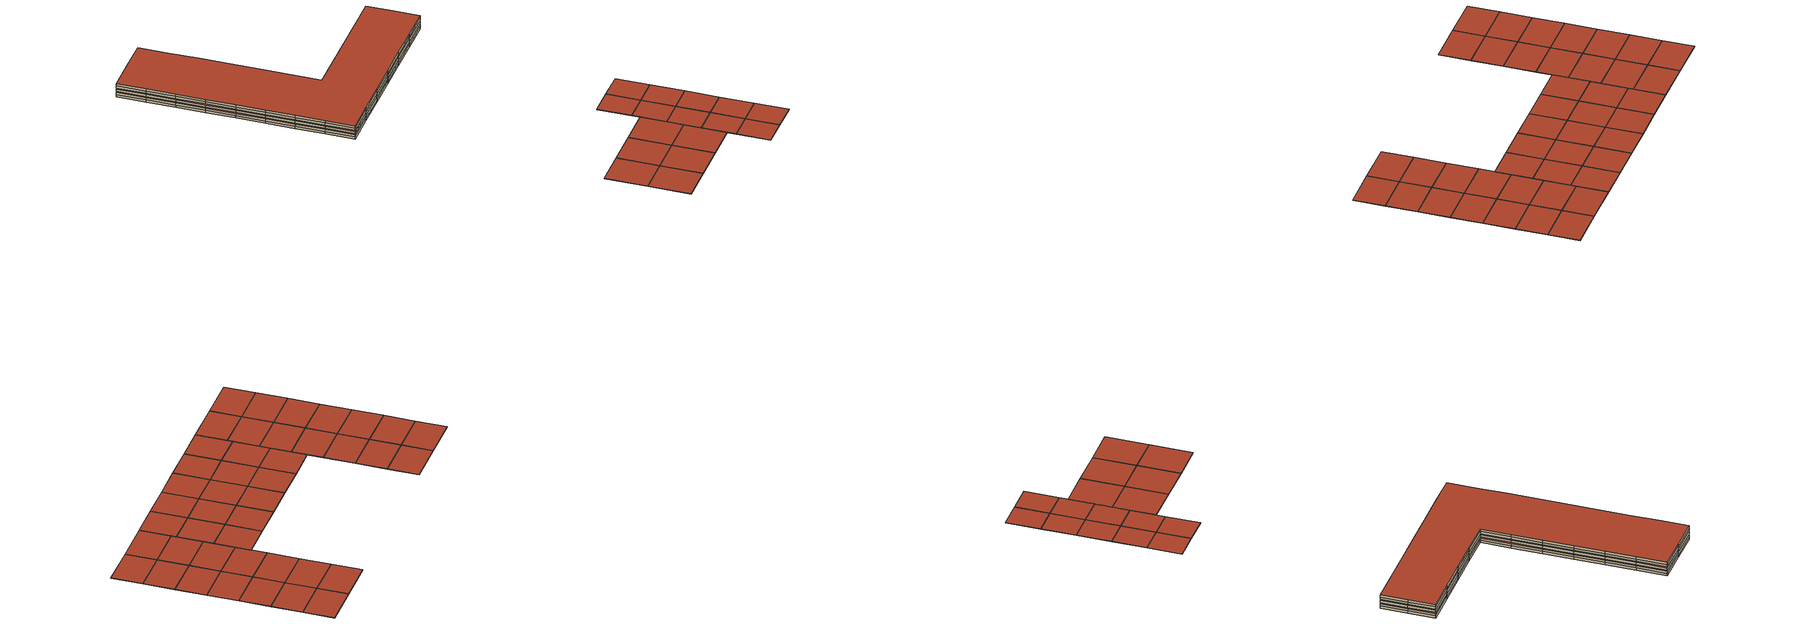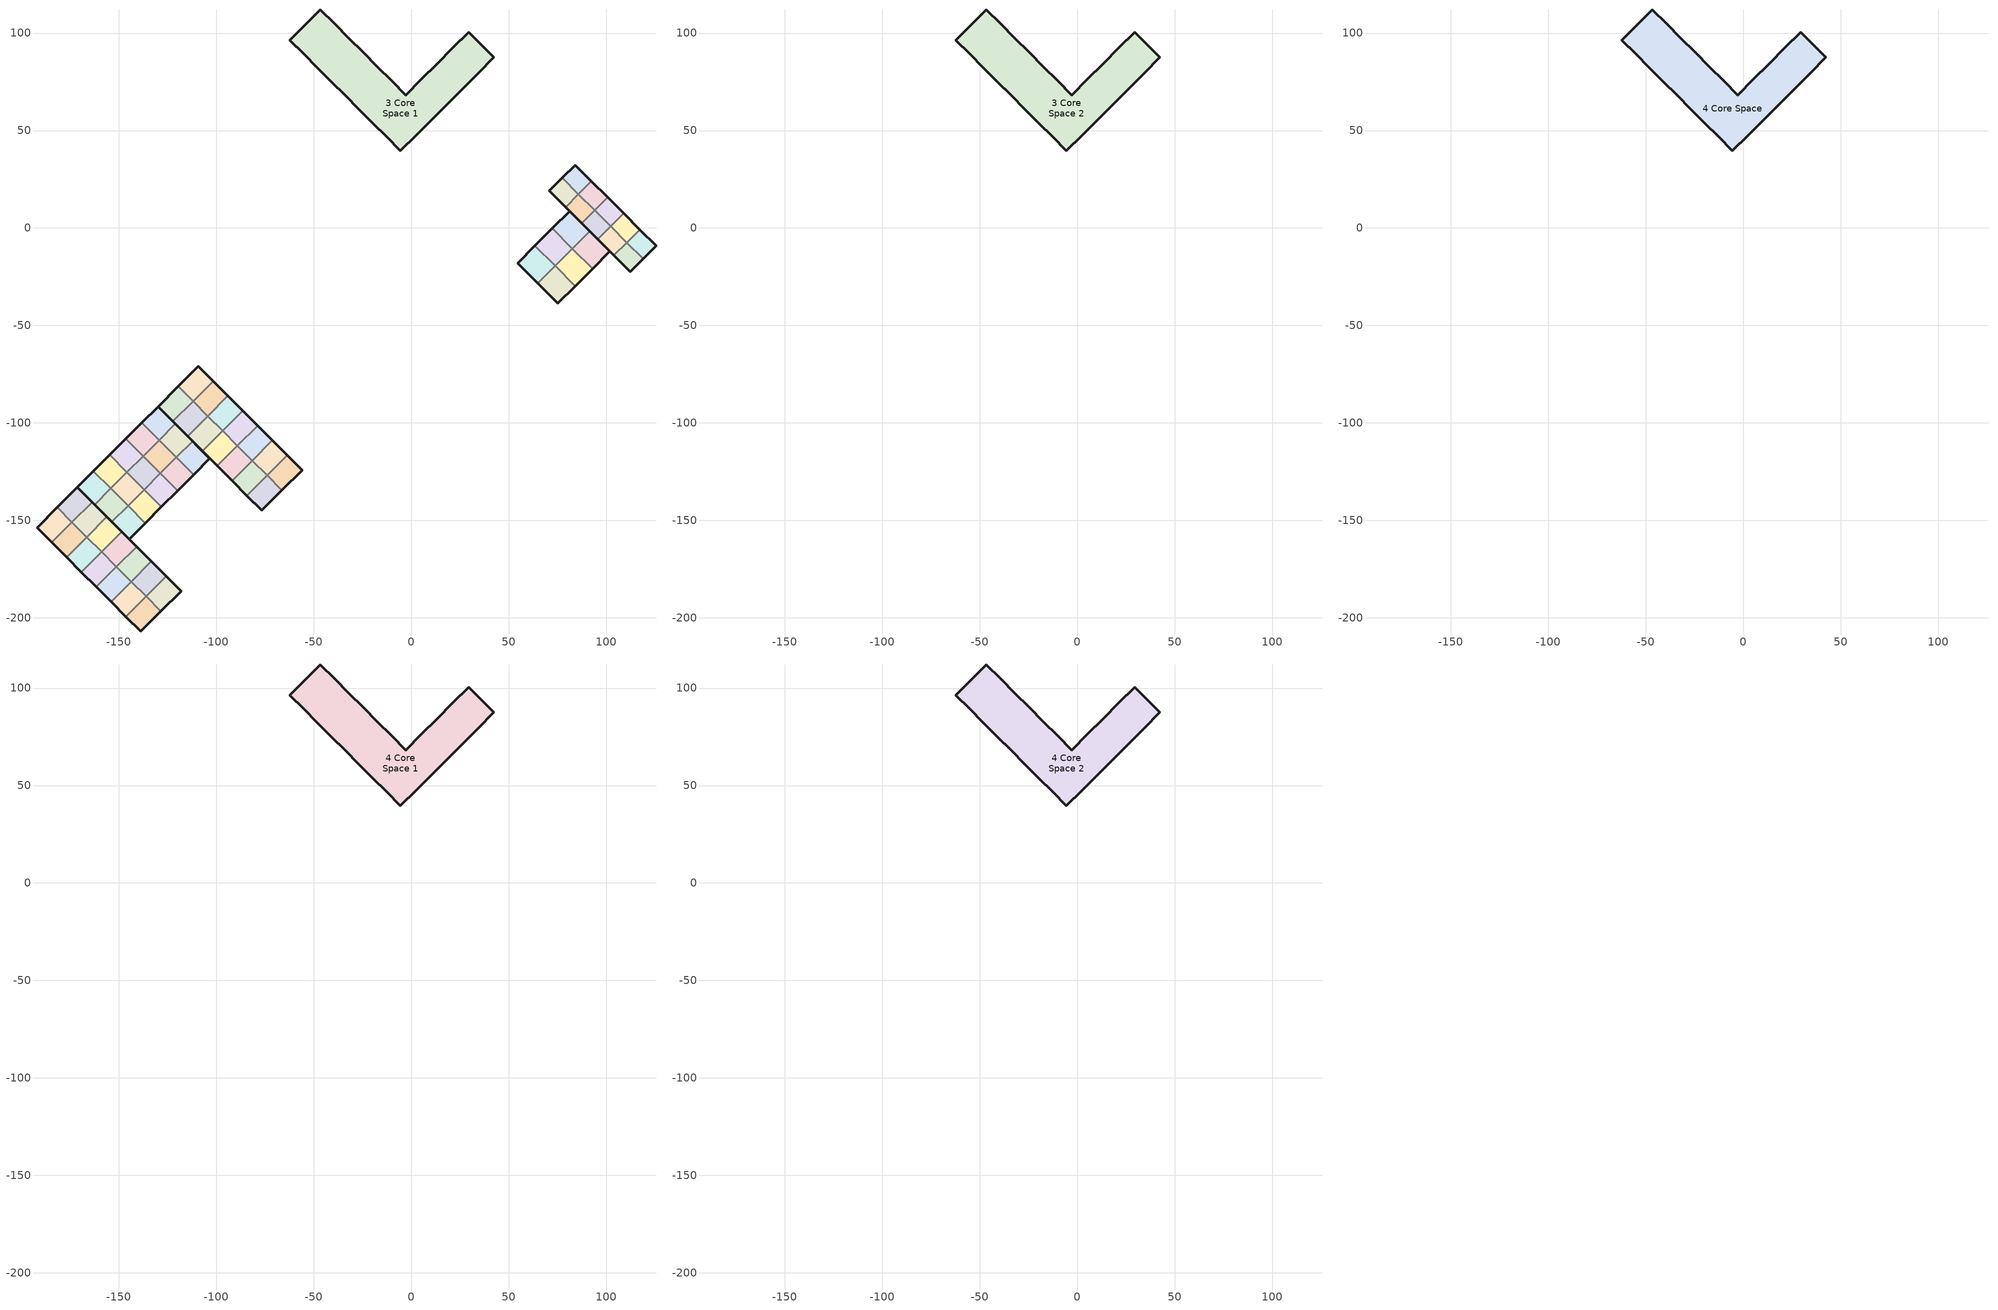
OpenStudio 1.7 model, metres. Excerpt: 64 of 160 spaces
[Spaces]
3 Core Space 1
 floor ground: -62.3,96.36 -54.47,104.19 -46.65,112.01 -39.34,104.71 -32.04,97.4 -24.73,90.09 -17.42,82.79 -10.12,75.48 -2.81,68.17 5.24,76.23 13.3,84.28 21.35,92.33 29.4,100.39 35.87,93.92 42.33,87.46 34.36,79.48 26.38,71.5 18.4,63.53 10.43,55.55 2.45,47.57 -5.53,39.6 -12.62,46.69 -19.72,53.79 -26.82,60.88 -33.91,67.98 -41.01,75.08 -48.1,82.17 -55.2,89.27 z11.34
 wall outside: -54.47,104.19 -62.3,96.36 -55.2,89.27 -48.1,82.17 -41.01,75.08 -33.91,67.98 -26.82,60.88 -19.72,53.79 -12.62,46.69 -5.53,39.6 2.45,47.57 10.43,55.55 18.4,63.53 26.38,71.5 34.36,79.48 42.33,87.46 35.87,93.92 29.4,100.39 21.35,92.33 13.3,84.28 5.24,76.23 -2.81,68.17 -10.12,75.48 -17.42,82.79 -24.73,90.09 -32.04,97.4 -39.34,104.71 -46.65,112.01 -54.47,104.19 z11.34:12.17
Roof 59
 floor ground: 84.16,32.3 92.44,24.02 85.78,17.37 77.51,25.65 z11.9
 wall outside: 92.44,24.02 84.16,32.3 77.51,25.65 z11.9:12
 wall to Roof 60: 85.78,17.37 92.44,24.02 z11.9:12
 wall to Roof 64: 77.51,25.65 85.78,17.37 z11.9:12
 roof outside: 77.51,25.65 85.78,17.37 92.44,24.02 84.16,32.3 z12
Roof 60
 floor ground: 92.44,24.02 100.71,15.75 94.06,9.09 85.78,17.37 z11.9
 wall outside: 100.71,15.75 92.44,24.02 z11.9:12
 wall to Roof 61: 94.06,9.09 100.71,15.75 z11.9:12
 wall to Roof 65: 85.78,17.37 94.06,9.09 z11.9:12
 roof outside: 85.78,17.37 94.06,9.09 100.71,15.75 92.44,24.02 z12
Roof 61
 floor ground: 100.71,15.75 108.99,7.47 102.33,0.82 94.06,9.09 z11.9
 wall outside: 108.99,7.47 100.71,15.75 z11.9:12
 wall to Roof 62: 102.33,0.82 108.99,7.47 z11.9:12
 wall to Roof 66: 94.06,9.09 102.33,0.82 z11.9:12
 roof outside: 94.06,9.09 102.33,0.82 108.99,7.47 100.71,15.75 z12
Roof 62
 floor ground: 108.99,7.47 117.26,-0.8 110.61,-7.46 102.33,0.82 z11.9
 wall outside: 117.26,-0.8 108.99,7.47 z11.9:12
 wall to Roof 63: 110.61,-7.46 117.26,-0.8 z11.9:12
 wall to Roof 67: 102.33,0.82 110.61,-7.46 z11.9:12
 roof outside: 102.33,0.82 110.61,-7.46 117.26,-0.8 108.99,7.47 z12
Roof 63
 floor ground: 117.26,-0.8 125.54,-9.08 118.89,-15.73 110.61,-7.46 z11.9
 wall outside: 118.89,-15.73 125.54,-9.08 117.26,-0.8 z11.9:12
 wall to Roof 68: 110.61,-7.46 118.89,-15.73 z11.9:12
 roof outside: 110.61,-7.46 118.89,-15.73 125.54,-9.08 117.26,-0.8 z12
Roof 64
 floor ground: 77.51,25.65 85.78,17.37 79.13,10.72 70.85,18.99 z11.9
 wall outside: 77.51,25.65 70.85,18.99 79.13,10.72 z11.9:12
 wall to Roof 65: 79.13,10.72 85.78,17.37 z11.9:12
 roof outside: 70.85,18.99 79.13,10.72 85.78,17.37 77.51,25.65 z12
Roof 65
 floor ground: 85.78,17.37 94.06,9.09 87.4,2.44 79.13,10.72 z11.9
 wall outside: 79.13,10.72 87.4,2.44 z11.9:12
 wall to Roof 66: 87.4,2.44 94.06,9.09 z11.9:12
 roof outside: 79.13,10.72 87.4,2.44 94.06,9.09 85.78,17.37 z12
Roof 66
 floor ground: 94.06,9.09 102.33,0.82 95.68,-5.84 87.4,2.44 z11.9
 wall outside: 87.4,2.44 95.68,-5.84 z11.9:12
 wall to Roof 67: 95.68,-5.84 102.33,0.82 z11.9:12
 roof outside: 87.4,2.44 95.68,-5.84 102.33,0.82 94.06,9.09 z12
Roof 67
 floor ground: 102.33,0.82 110.61,-7.46 103.96,-14.11 95.68,-5.84 z11.9
 wall outside: 95.68,-5.84 103.96,-14.11 z11.9:12
 wall to Roof 68: 103.96,-14.11 110.61,-7.46 z11.9:12
 roof outside: 95.68,-5.84 103.96,-14.11 110.61,-7.46 102.33,0.82 z12
Roof 68
 floor ground: 110.61,-7.46 118.89,-15.73 112.23,-22.39 103.96,-14.11 z11.9
 wall outside: 103.96,-14.11 112.23,-22.39 118.89,-15.73 z11.9:12
 roof outside: 103.96,-14.11 112.23,-22.39 118.89,-15.73 110.61,-7.46 z12
Roof 69
 floor ground: 81.2,8.65 91.54,-1.7 82.67,-10.57 72.32,-0.23 z11.9
 wall outside: 91.54,-1.7 81.2,8.65 72.32,-0.23 z11.9:12
 wall to Roof 70: 82.67,-10.57 91.54,-1.7 z11.9:12
 wall to Roof 71: 72.32,-0.23 82.67,-10.57 z11.9:12
 roof outside: 72.32,-0.23 82.67,-10.57 91.54,-1.7 81.2,8.65 z12
Roof 70
 floor ground: 91.54,-1.7 101.89,-12.04 93.01,-20.92 82.67,-10.57 z11.9
 wall outside: 93.01,-20.92 101.89,-12.04 91.54,-1.7 z11.9:12
 wall to Roof 72: 82.67,-10.57 93.01,-20.92 z11.9:12
 roof outside: 82.67,-10.57 93.01,-20.92 101.89,-12.04 91.54,-1.7 z12
Roof 71
 floor ground: 72.32,-0.23 82.67,-10.57 73.8,-19.44 63.45,-9.1 z11.9
 wall outside: 72.32,-0.23 63.45,-9.1 z11.9:12
 wall to Roof 72: 73.8,-19.44 82.67,-10.57 z11.9:12
 wall to Roof 73: 63.45,-9.1 73.8,-19.44 z11.9:12
 roof outside: 63.45,-9.1 73.8,-19.44 82.67,-10.57 72.32,-0.23 z12
Roof 72
 floor ground: 82.67,-10.57 93.01,-20.92 84.14,-29.79 73.8,-19.44 z11.9
 wall outside: 84.14,-29.79 93.01,-20.92 z11.9:12
 wall to Roof 74: 73.8,-19.44 84.14,-29.79 z11.9:12
 roof outside: 73.8,-19.44 84.14,-29.79 93.01,-20.92 82.67,-10.57 z12
Roof 73
 floor ground: 63.45,-9.1 73.8,-19.44 64.92,-28.32 54.58,-17.97 z11.9
 wall outside: 63.45,-9.1 54.58,-17.97 64.92,-28.32 z11.9:12
 wall to Roof 74: 64.92,-28.32 73.8,-19.44 z11.9:12
 roof outside: 54.58,-17.97 64.92,-28.32 73.8,-19.44 63.45,-9.1 z12
Roof 74
 floor ground: 73.8,-19.44 84.14,-29.79 75.27,-38.66 64.92,-28.32 z11.9
 wall outside: 64.92,-28.32 75.27,-38.66 84.14,-29.79 z11.9:12
 roof outside: 64.92,-28.32 75.27,-38.66 84.14,-29.79 73.8,-19.44 z12
Roof 75
 floor ground: -55.99,-124.17 -66.33,-134.51 -73.94,-126.91 -63.59,-116.56 z11.9
 wall outside: -66.33,-134.51 -55.99,-124.17 -63.59,-116.56 z11.9:12
 wall to Roof 76: -73.94,-126.91 -66.33,-134.51 z11.9:12
 wall to Roof 77: -63.59,-116.56 -73.94,-126.91 z11.9:12
 roof outside: -63.59,-116.56 -73.94,-126.91 -66.33,-134.51 -55.99,-124.17 z12
Roof 76
 floor ground: -66.33,-134.51 -76.68,-144.86 -84.28,-137.25 -73.94,-126.91 z11.9
 wall outside: -84.28,-137.25 -76.68,-144.86 -66.33,-134.51 z11.9:12
 wall to Roof 78: -73.94,-126.91 -84.28,-137.25 z11.9:12
 roof outside: -73.94,-126.91 -84.28,-137.25 -76.68,-144.86 -66.33,-134.51 z12
Roof 77
 floor ground: -63.59,-116.56 -73.94,-126.91 -81.54,-119.3 -71.2,-108.96 z11.9
 wall outside: -63.59,-116.56 -71.2,-108.96 z11.9:12
 wall to Roof 78: -81.54,-119.3 -73.94,-126.91 z11.9:12
 wall to Roof 79: -71.2,-108.96 -81.54,-119.3 z11.9:12
 roof outside: -71.2,-108.96 -81.54,-119.3 -73.94,-126.91 -63.59,-116.56 z12
Roof 78
 floor ground: -73.94,-126.91 -84.28,-137.25 -91.89,-129.65 -81.54,-119.3 z11.9
 wall outside: -91.89,-129.65 -84.28,-137.25 z11.9:12
 wall to Roof 80: -81.54,-119.3 -91.89,-129.65 z11.9:12
 roof outside: -81.54,-119.3 -91.89,-129.65 -84.28,-137.25 -73.94,-126.91 z12
Roof 79
 floor ground: -71.2,-108.96 -81.54,-119.3 -89.15,-111.7 -78.8,-101.35 z11.9
 wall outside: -71.2,-108.96 -78.8,-101.35 z11.9:12
 wall to Roof 80: -89.15,-111.7 -81.54,-119.3 z11.9:12
 wall to Roof 81: -78.8,-101.35 -89.15,-111.7 z11.9:12
 roof outside: -78.8,-101.35 -89.15,-111.7 -81.54,-119.3 -71.2,-108.96 z12
Roof 80
 floor ground: -81.54,-119.3 -91.89,-129.65 -99.49,-122.04 -89.15,-111.7 z11.9
 wall outside: -99.49,-122.04 -91.89,-129.65 z11.9:12
 wall to Roof 82: -89.15,-111.7 -99.49,-122.04 z11.9:12
 roof outside: -89.15,-111.7 -99.49,-122.04 -91.89,-129.65 -81.54,-119.3 z12
Roof 81
 floor ground: -78.8,-101.35 -89.15,-111.7 -96.75,-104.1 -86.41,-93.75 z11.9
 wall outside: -78.8,-101.35 -86.41,-93.75 z11.9:12
 wall to Roof 82: -96.75,-104.1 -89.15,-111.7 z11.9:12
 wall to Roof 83: -86.41,-93.75 -96.75,-104.1 z11.9:12
 roof outside: -86.41,-93.75 -96.75,-104.1 -89.15,-111.7 -78.8,-101.35 z12
Roof 82
 floor ground: -89.15,-111.7 -99.49,-122.04 -107.1,-114.44 -96.75,-104.1 z11.9
 wall outside: -107.1,-114.44 -99.49,-122.04 z11.9:12
 wall to Roof 84: -96.75,-104.1 -107.1,-114.44 z11.9:12
 roof outside: -96.75,-104.1 -107.1,-114.44 -99.49,-122.04 -89.15,-111.7 z12
Roof 83
 floor ground: -86.41,-93.75 -96.75,-104.1 -104.36,-96.49 -94.01,-86.15 z11.9
 wall outside: -86.41,-93.75 -94.01,-86.15 z11.9:12
 wall to Roof 84: -104.36,-96.49 -96.75,-104.1 z11.9:12
 wall to Roof 85: -94.01,-86.15 -104.36,-96.49 z11.9:12
 roof outside: -94.01,-86.15 -104.36,-96.49 -96.75,-104.1 -86.41,-93.75 z12
Roof 84
 floor ground: -96.75,-104.1 -107.1,-114.44 -114.7,-106.84 -104.36,-96.49 z11.9
 wall outside: -114.7,-106.84 -107.1,-114.44 z11.9:12
 wall to Roof 86: -104.36,-96.49 -114.7,-106.84 z11.9:12
 roof outside: -104.36,-96.49 -114.7,-106.84 -107.1,-114.44 -96.75,-104.1 z12
Roof 85
 floor ground: -94.01,-86.15 -104.36,-96.49 -111.96,-88.89 -101.62,-78.54 z11.9
 wall outside: -94.01,-86.15 -101.62,-78.54 z11.9:12
 wall to Roof 86: -111.96,-88.89 -104.36,-96.49 z11.9:12
 wall to Roof 87: -101.62,-78.54 -111.96,-88.89 z11.9:12
 roof outside: -101.62,-78.54 -111.96,-88.89 -104.36,-96.49 -94.01,-86.15 z12
Roof 86
 floor ground: -104.36,-96.49 -114.7,-106.84 -122.31,-99.23 -111.96,-88.89 z11.9
 wall outside: -122.31,-99.23 -114.7,-106.84 z11.9:12
 wall to Roof 88: -111.96,-88.89 -122.31,-99.23 z11.9:12
 roof outside: -111.96,-88.89 -122.31,-99.23 -114.7,-106.84 -104.36,-96.49 z12
Roof 87
 floor ground: -101.62,-78.54 -111.96,-88.89 -119.56,-81.28 -109.22,-70.94 z11.9
 wall outside: -101.62,-78.54 -109.22,-70.94 -119.56,-81.28 z11.9:12
 wall to Roof 88: -119.56,-81.28 -111.96,-88.89 z11.9:12
 roof outside: -109.22,-70.94 -119.56,-81.28 -111.96,-88.89 -101.62,-78.54 z12
Roof 88
 floor ground: -111.96,-88.89 -122.31,-99.23 -129.91,-91.63 -119.56,-81.28 z11.9
 wall outside: -119.56,-81.28 -129.91,-91.63 -122.31,-99.23 z11.9:12
 roof outside: -119.56,-81.28 -129.91,-91.63 -122.31,-99.23 -111.96,-88.89 z12
Roof 89
 floor ground: -103.3,-118.24 -111.58,-126.51 -120.45,-117.64 -112.17,-109.37 z11.9
 wall outside: -111.58,-126.51 -103.3,-118.24 -112.17,-109.37 z11.9:12
 wall to Roof 90: -120.45,-117.64 -111.58,-126.51 z11.9:12
 wall to Roof 94: -112.17,-109.37 -120.45,-117.64 z11.9:12
 roof outside: -112.17,-109.37 -120.45,-117.64 -111.58,-126.51 -103.3,-118.24 z12
Roof 90
 floor ground: -111.58,-126.51 -119.85,-134.79 -128.72,-125.92 -120.45,-117.64 z11.9
 wall outside: -119.85,-134.79 -111.58,-126.51 z11.9:12
 wall to Roof 91: -128.72,-125.92 -119.85,-134.79 z11.9:12
 wall to Roof 95: -120.45,-117.64 -128.72,-125.92 z11.9:12
 roof outside: -120.45,-117.64 -128.72,-125.92 -119.85,-134.79 -111.58,-126.51 z12
Roof 91
 floor ground: -119.85,-134.79 -128.13,-143.06 -137,-134.19 -128.72,-125.92 z11.9
 wall outside: -128.13,-143.06 -119.85,-134.79 z11.9:12
 wall to Roof 92: -137,-134.19 -128.13,-143.06 z11.9:12
 wall to Roof 96: -128.72,-125.92 -137,-134.19 z11.9:12
 roof outside: -128.72,-125.92 -137,-134.19 -128.13,-143.06 -119.85,-134.79 z12
Roof 92
 floor ground: -128.13,-143.06 -136.41,-151.34 -145.27,-142.47 -137,-134.19 z11.9
 wall outside: -136.41,-151.34 -128.13,-143.06 z11.9:12
 wall to Roof 93: -145.27,-142.47 -136.41,-151.34 z11.9:12
 wall to Roof 97: -137,-134.19 -145.27,-142.47 z11.9:12
 roof outside: -137,-134.19 -145.27,-142.47 -136.41,-151.34 -128.13,-143.06 z12
Roof 93
 floor ground: -136.41,-151.34 -144.68,-159.62 -153.55,-150.75 -145.27,-142.47 z11.9
 wall outside: -153.55,-150.75 -144.68,-159.62 -136.41,-151.34 z11.9:12
 wall to Roof 98: -145.27,-142.47 -153.55,-150.75 z11.9:12
 roof outside: -145.27,-142.47 -153.55,-150.75 -144.68,-159.62 -136.41,-151.34 z12
Roof 94
 floor ground: -112.17,-109.37 -120.45,-117.64 -129.32,-108.77 -121.04,-100.5 z11.9
 wall outside: -112.17,-109.37 -121.04,-100.5 z11.9:12
 wall to Roof 95: -129.32,-108.77 -120.45,-117.64 z11.9:12
 wall to Roof 99: -121.04,-100.5 -129.32,-108.77 z11.9:12
 roof outside: -121.04,-100.5 -129.32,-108.77 -120.45,-117.64 -112.17,-109.37 z12
Roof 95
 floor ground: -120.45,-117.64 -128.72,-125.92 -137.59,-117.05 -129.32,-108.77 z11.9
 wall to Roof 96: -137.59,-117.05 -128.72,-125.92 z11.9:12
 wall to Roof 100: -129.32,-108.77 -137.59,-117.05 z11.9:12
 roof outside: -129.32,-108.77 -137.59,-117.05 -128.72,-125.92 -120.45,-117.64 z12
Roof 96
 floor ground: -128.72,-125.92 -137,-134.19 -145.87,-125.32 -137.59,-117.05 z11.9
 wall to Roof 97: -145.87,-125.32 -137,-134.19 z11.9:12
 wall to Roof 101: -137.59,-117.05 -145.87,-125.32 z11.9:12
 roof outside: -137.59,-117.05 -145.87,-125.32 -137,-134.19 -128.72,-125.92 z12
Roof 97
 floor ground: -137,-134.19 -145.27,-142.47 -154.14,-133.6 -145.87,-125.32 z11.9
 wall to Roof 98: -154.14,-133.6 -145.27,-142.47 z11.9:12
 wall to Roof 102: -145.87,-125.32 -154.14,-133.6 z11.9:12
 roof outside: -145.87,-125.32 -154.14,-133.6 -145.27,-142.47 -137,-134.19 z12
Roof 98
 floor ground: -145.27,-142.47 -153.55,-150.75 -162.42,-141.88 -154.14,-133.6 z11.9
 wall outside: -162.42,-141.88 -153.55,-150.75 z11.9:12
 wall to Roof 103: -154.14,-133.6 -162.42,-141.88 z11.9:12
 roof outside: -154.14,-133.6 -162.42,-141.88 -153.55,-150.75 -145.27,-142.47 z12
Roof 99
 floor ground: -121.04,-100.5 -129.32,-108.77 -138.19,-99.9 -129.91,-91.63 z11.9
 wall outside: -121.04,-100.5 -129.91,-91.63 -138.19,-99.9 z11.9:12
 wall to Roof 100: -138.19,-99.9 -129.32,-108.77 z11.9:12
 roof outside: -129.91,-91.63 -138.19,-99.9 -129.32,-108.77 -121.04,-100.5 z12
Roof 100
 floor ground: -129.32,-108.77 -137.59,-117.05 -146.46,-108.18 -138.19,-99.9 z11.9
 wall outside: -138.19,-99.9 -146.46,-108.18 z11.9:12
 wall to Roof 101: -146.46,-108.18 -137.59,-117.05 z11.9:12
 roof outside: -138.19,-99.9 -146.46,-108.18 -137.59,-117.05 -129.32,-108.77 z12
Roof 101
 floor ground: -137.59,-117.05 -145.87,-125.32 -154.74,-116.45 -146.46,-108.18 z11.9
 wall outside: -146.46,-108.18 -154.74,-116.45 z11.9:12
 wall to Roof 102: -154.74,-116.45 -145.87,-125.32 z11.9:12
 roof outside: -146.46,-108.18 -154.74,-116.45 -145.87,-125.32 -137.59,-117.05 z12
Roof 102
 floor ground: -145.87,-125.32 -154.14,-133.6 -163.01,-124.73 -154.74,-116.45 z11.9
 wall outside: -154.74,-116.45 -163.01,-124.73 z11.9:12
 wall to Roof 103: -163.01,-124.73 -154.14,-133.6 z11.9:12
 roof outside: -154.74,-116.45 -163.01,-124.73 -154.14,-133.6 -145.87,-125.32 z12
Roof 103
 floor ground: -154.14,-133.6 -162.42,-141.88 -171.29,-133.01 -163.01,-124.73 z11.9
 wall outside: -163.01,-124.73 -171.29,-133.01 -162.42,-141.88 z11.9:12
 roof outside: -163.01,-124.73 -171.29,-133.01 -162.42,-141.88 -154.14,-133.6 z12
Roof 104
 floor ground: -118.06,-186.24 -128.41,-196.59 -136.01,-188.98 -125.66,-178.63 z11.9
 wall outside: -128.41,-196.59 -118.06,-186.24 -125.66,-178.63 z11.9:12
 wall to Roof 105: -136.01,-188.98 -128.41,-196.59 z11.9:12
 wall to Roof 106: -125.66,-178.63 -136.01,-188.98 z11.9:12
 roof outside: -125.66,-178.63 -136.01,-188.98 -128.41,-196.59 -118.06,-186.24 z12
Roof 105
 floor ground: -128.41,-196.59 -138.76,-206.93 -146.36,-199.33 -136.01,-188.98 z11.9
 wall outside: -146.36,-199.33 -138.76,-206.93 -128.41,-196.59 z11.9:12
 wall to Roof 107: -136.01,-188.98 -146.36,-199.33 z11.9:12
 roof outside: -136.01,-188.98 -146.36,-199.33 -138.76,-206.93 -128.41,-196.59 z12
Roof 106
 floor ground: -125.66,-178.63 -136.01,-188.98 -143.62,-181.38 -133.27,-171.03 z11.9
 wall outside: -125.66,-178.63 -133.27,-171.03 z11.9:12
 wall to Roof 107: -143.62,-181.38 -136.01,-188.98 z11.9:12
 wall to Roof 108: -133.27,-171.03 -143.62,-181.38 z11.9:12
 roof outside: -133.27,-171.03 -143.62,-181.38 -136.01,-188.98 -125.66,-178.63 z12
Roof 107
 floor ground: -136.01,-188.98 -146.36,-199.33 -153.96,-191.73 -143.62,-181.38 z11.9
 wall outside: -153.96,-191.73 -146.36,-199.33 z11.9:12
 wall to Roof 109: -143.62,-181.38 -153.96,-191.73 z11.9:12
 roof outside: -143.62,-181.38 -153.96,-191.73 -146.36,-199.33 -136.01,-188.98 z12
Roof 108
 floor ground: -133.27,-171.03 -143.62,-181.38 -151.22,-173.77 -140.87,-163.42 z11.9
 wall outside: -133.27,-171.03 -140.87,-163.42 z11.9:12
 wall to Roof 109: -151.22,-173.77 -143.62,-181.38 z11.9:12
 wall to Roof 110: -140.87,-163.42 -151.22,-173.77 z11.9:12
 roof outside: -140.87,-163.42 -151.22,-173.77 -143.62,-181.38 -133.27,-171.03 z12
Roof 109
 floor ground: -143.62,-181.38 -153.96,-191.73 -161.57,-184.12 -151.22,-173.77 z11.9
 wall outside: -161.57,-184.12 -153.96,-191.73 z11.9:12
 wall to Roof 111: -151.22,-173.77 -161.57,-184.12 z11.9:12
 roof outside: -151.22,-173.77 -161.57,-184.12 -153.96,-191.73 -143.62,-181.38 z12
Roof 110
 floor ground: -140.87,-163.42 -151.22,-173.77 -158.82,-166.17 -148.48,-155.82 z11.9
 wall outside: -140.87,-163.42 -148.48,-155.82 z11.9:12
 wall to Roof 111: -158.82,-166.17 -151.22,-173.77 z11.9:12
 wall to Roof 112: -148.48,-155.82 -158.82,-166.17 z11.9:12
 roof outside: -148.48,-155.82 -158.82,-166.17 -151.22,-173.77 -140.87,-163.42 z12
Roof 111
 floor ground: -151.22,-173.77 -161.57,-184.12 -169.17,-176.52 -158.82,-166.17 z11.9
 wall outside: -169.17,-176.52 -161.57,-184.12 z11.9:12
 wall to Roof 113: -158.82,-166.17 -169.17,-176.52 z11.9:12
 roof outside: -158.82,-166.17 -169.17,-176.52 -161.57,-184.12 -151.22,-173.77 z12
Roof 112
 floor ground: -148.48,-155.82 -158.82,-166.17 -166.43,-158.56 -156.08,-148.22 z11.9
 wall outside: -148.48,-155.82 -156.08,-148.22 z11.9:12
 wall to Roof 113: -166.43,-158.56 -158.82,-166.17 z11.9:12
 wall to Roof 114: -156.08,-148.22 -166.43,-158.56 z11.9:12
 roof outside: -156.08,-148.22 -166.43,-158.56 -158.82,-166.17 -148.48,-155.82 z12
Roof 113
 floor ground: -158.82,-166.17 -169.17,-176.52 -176.78,-168.91 -166.43,-158.56 z11.9
 wall outside: -176.78,-168.91 -169.17,-176.52 z11.9:12
 wall to Roof 115: -166.43,-158.56 -176.78,-168.91 z11.9:12
 roof outside: -166.43,-158.56 -176.78,-168.91 -169.17,-176.52 -158.82,-166.17 z12
Roof 114
 floor ground: -156.08,-148.22 -166.43,-158.56 -174.03,-150.96 -163.69,-140.61 z11.9
 wall outside: -156.08,-148.22 -163.69,-140.61 z11.9:12
 wall to Roof 115: -174.03,-150.96 -166.43,-158.56 z11.9:12
 wall to Roof 116: -163.69,-140.61 -174.03,-150.96 z11.9:12
 roof outside: -163.69,-140.61 -174.03,-150.96 -166.43,-158.56 -156.08,-148.22 z12
Roof 115
 floor ground: -166.43,-158.56 -176.78,-168.91 -184.38,-161.31 -174.03,-150.96 z11.9
 wall outside: -184.38,-161.31 -176.78,-168.91 z11.9:12
 wall to Roof 117: -174.03,-150.96 -184.38,-161.31 z11.9:12
 roof outside: -174.03,-150.96 -184.38,-161.31 -176.78,-168.91 -166.43,-158.56 z12
Roof 116
 floor ground: -163.69,-140.61 -174.03,-150.96 -181.64,-143.36 -171.29,-133.01 z11.9
 wall outside: -163.69,-140.61 -171.29,-133.01 -181.64,-143.36 z11.9:12
 wall to Roof 117: -181.64,-143.36 -174.03,-150.96 z11.9:12
 roof outside: -171.29,-133.01 -181.64,-143.36 -174.03,-150.96 -163.69,-140.61 z12
Roof 117
 floor ground: -174.03,-150.96 -184.38,-161.31 -191.99,-153.7 -181.64,-143.36 z11.9
 wall outside: -181.64,-143.36 -191.99,-153.7 -184.38,-161.31 z11.9:12
 roof outside: -181.64,-143.36 -191.99,-153.7 -184.38,-161.31 -174.03,-150.96 z12
3 Core Space 2
 floor to 3 Core Space 1: -62.3,96.36 -54.47,104.19 -46.65,112.01 -39.34,104.71 -32.04,97.4 -24.73,90.09 -17.42,82.79 -10.12,75.48 -2.81,68.17 5.24,76.23 13.3,84.28 21.35,92.33 29.4,100.39 35.87,93.92 42.33,87.46 34.36,79.48 26.38,71.5 18.4,63.53 10.43,55.55 2.45,47.57 -5.53,39.6 -12.62,46.69 -19.72,53.79 -26.82,60.88 -33.91,67.98 -41.01,75.08 -48.1,82.17 -55.2,89.27 z12.17
 wall outside: -54.47,104.19 -62.3,96.36 -55.2,89.27 -48.1,82.17 -41.01,75.08 -33.91,67.98 -26.82,60.88 -19.72,53.79 -12.62,46.69 -5.53,39.6 2.45,47.57 10.43,55.55 18.4,63.53 26.38,71.5 34.36,79.48 42.33,87.46 35.87,93.92 29.4,100.39 21.35,92.33 13.3,84.28 5.24,76.23 -2.81,68.17 -10.12,75.48 -17.42,82.79 -24.73,90.09 -32.04,97.4 -39.34,104.71 -46.65,112.01 -54.47,104.19 z12.17:13
 roof outside: -55.2,89.27 -48.1,82.17 -41.01,75.08 -33.91,67.98 -26.82,60.88 -19.72,53.79 -12.62,46.69 -5.53,39.6 2.45,47.57 10.43,55.55 18.4,63.53 26.38,71.5 34.36,79.48 42.33,87.46 35.87,93.92 29.4,100.39 21.35,92.33 13.3,84.28 5.24,76.23 -2.81,68.17 -10.12,75.48 -17.42,82.79 -24.73,90.09 -32.04,97.4 -39.34,104.71 -46.65,112.01 -54.47,104.19 -62.3,96.36 z13
4 Core Space
 floor ground: -62.3,96.36 -54.47,104.19 -46.65,112.01 -39.34,104.71 -32.04,97.4 -24.73,90.09 -17.42,82.79 -10.12,75.48 -2.81,68.17 5.24,76.23 13.3,84.28 21.35,92.33 29.4,100.39 35.87,93.92 42.33,87.46 34.36,79.48 26.38,71.5 18.4,63.53 10.43,55.55 2.45,47.57 -5.53,39.6 -12.62,46.69 -19.72,53.79 -26.82,60.88 -33.91,67.98 -41.01,75.08 -48.1,82.17 -55.2,89.27 z13.42
 wall outside: -54.47,104.19 -62.3,96.36 -55.2,89.27 -48.1,82.17 -41.01,75.08 -33.91,67.98 -26.82,60.88 -19.72,53.79 -12.62,46.69 -5.53,39.6 2.45,47.57 10.43,55.55 18.4,63.53 26.38,71.5 34.36,79.48 42.33,87.46 35.87,93.92 29.4,100.39 21.35,92.33 13.3,84.28 5.24,76.23 -2.81,68.17 -10.12,75.48 -17.42,82.79 -24.73,90.09 -32.04,97.4 -39.34,104.71 -46.65,112.01 -54.47,104.19 z13.42:14.25
 roof outside: -55.2,89.27 -48.1,82.17 -41.01,75.08 -33.91,67.98 -26.82,60.88 -19.72,53.79 -12.62,46.69 -5.53,39.6 2.45,47.57 10.43,55.55 18.4,63.53 26.38,71.5 34.36,79.48 42.33,87.46 35.87,93.92 29.4,100.39 21.35,92.33 13.3,84.28 5.24,76.23 -2.81,68.17 -10.12,75.48 -17.42,82.79 -24.73,90.09 -32.04,97.4 -39.34,104.71 -46.65,112.01 -54.47,104.19 -62.3,96.36 z14.25
4 Core Space 1
 floor ground: -62.3,96.36 -54.47,104.19 -46.65,112.01 -39.34,104.71 -32.04,97.4 -24.73,90.09 -17.42,82.79 -10.12,75.48 -2.81,68.17 5.24,76.23 13.3,84.28 21.35,92.33 29.4,100.39 35.87,93.92 42.33,87.46 34.36,79.48 26.38,71.5 18.4,63.53 10.43,55.55 2.45,47.57 -5.53,39.6 -12.62,46.69 -19.72,53.79 -26.82,60.88 -33.91,67.98 -41.01,75.08 -48.1,82.17 -55.2,89.27 z14.67
 wall outside: -54.47,104.19 -62.3,96.36 -55.2,89.27 -48.1,82.17 -41.01,75.08 -33.91,67.98 -26.82,60.88 -19.72,53.79 -12.62,46.69 -5.53,39.6 2.45,47.57 10.43,55.55 18.4,63.53 26.38,71.5 34.36,79.48 42.33,87.46 35.87,93.92 29.4,100.39 21.35,92.33 13.3,84.28 5.24,76.23 -2.81,68.17 -10.12,75.48 -17.42,82.79 -24.73,90.09 -32.04,97.4 -39.34,104.71 -46.65,112.01 -54.47,104.19 z14.67:15.5
4 Core Space 2
 floor to 4 Core Space 1: -62.3,96.36 -54.47,104.19 -46.65,112.01 -39.34,104.71 -32.04,97.4 -24.73,90.09 -17.42,82.79 -10.12,75.48 -2.81,68.17 5.24,76.23 13.3,84.28 21.35,92.33 29.4,100.39 35.87,93.92 42.33,87.46 34.36,79.48 26.38,71.5 18.4,63.53 10.43,55.55 2.45,47.57 -5.53,39.6 -12.62,46.69 -19.72,53.79 -26.82,60.88 -33.91,67.98 -41.01,75.08 -48.1,82.17 -55.2,89.27 z15.5
 wall outside: -54.47,104.19 -62.3,96.36 -55.2,89.27 -48.1,82.17 -41.01,75.08 -33.91,67.98 -26.82,60.88 -19.72,53.79 -12.62,46.69 -5.53,39.6 2.45,47.57 10.43,55.55 18.4,63.53 26.38,71.5 34.36,79.48 42.33,87.46 35.87,93.92 29.4,100.39 21.35,92.33 13.3,84.28 5.24,76.23 -2.81,68.17 -10.12,75.48 -17.42,82.79 -24.73,90.09 -32.04,97.4 -39.34,104.71 -46.65,112.01 -54.47,104.19 z15.5:16.33
 roof outside: -55.2,89.27 -48.1,82.17 -41.01,75.08 -33.91,67.98 -26.82,60.88 -19.72,53.79 -12.62,46.69 -5.53,39.6 2.45,47.57 10.43,55.55 18.4,63.53 26.38,71.5 34.36,79.48 42.33,87.46 35.87,93.92 29.4,100.39 21.35,92.33 13.3,84.28 5.24,76.23 -2.81,68.17 -10.12,75.48 -17.42,82.79 -24.73,90.09 -32.04,97.4 -39.34,104.71 -46.65,112.01 -54.47,104.19 -62.3,96.36 z16.33
[Building]
Building 1: North Axis {deg}=0; Default Construction Set=MyConsturction
[Construction]
ASHRAE 90.1-2004 ExtWall Mass ClimateZone 6: 1IN Stucco, 8IN CONCRETE HW RefBldg, Mass NonRes Wall Insulation-1.69, 1/2IN Gypsum
Interior Window: Clear 3mm
Interior Partition: G05 25mm wood
Exterior Door: F08 Metal surface, I01 25mm insulation board
ASHRAE 90.1-2004 ExtWindow ClimateZone 4-6: Fixed Window 3.24/0.39/0.31
[Material] Thermal Absorptance=0.9
Name | Roughness | Thickness {m} | Conductivity {W/m-K} | Density {kg/m3} | Specific Heat {J/kg-K} | Solar Absorptance | Visible Absorptance
1IN Stucco | Smooth | 0.0253 | 0.6918 | 1858 | 837 | 0.92 | 0.92
8IN CONCRETE HW RefBldg | Rough | 0.2032 | 1.311 | 2240 | 836.8 | 0.7 | 0.7
Mass NonRes Wall Insulation-1.69 | MediumRough | 0.0623673 | 0.049 | 265 | 836.8 | 0.7 | 0.7
1/2IN Gypsum | Smooth | 0.0127 | 0.16 | 784.9 | 830 | 0.4 | 0.4
G05 25mm wood | MediumSmooth | 0.0254 | 0.15 | 608 | 1630 | 0.5 | 0.5
F08 Metal surface | Smooth | 0.0008 | 45.28 | 7824 | 500 | 0.7 | 0.7
I01 25mm insulation board | MediumRough | 0.0254 | 0.03 | 43 | 1210 | 0.6 | 0.6
[WindowMaterial:SimpleGlazingSystem]
Fixed Window 3.24/0.39/0.31: U-Factor {W/m2-K}=3.23646; Solar Heat Gain Coefficient=0.39; Visible Transmittance=0.31
[WindowMaterial:Glazing]
Clear 3mm: Optical Data Type=SpectralAverage; Thickness {m}=0.003; Solar Transmittance at Normal Incidence=0.837; Front Side Solar Reflectance at Normal Incidence=0.075; Back Side Solar Reflectance at Normal Incidence=0; Visible Transmittance at Normal Incidence=0.898; Front Side Visible Reflectance at Normal Incidence=0.081; Back Side Visible Reflectance at Normal Incidence=0; Infrared Transmittance at Normal Incidence=0; Front Side Infrared Hemispherical Emissivity=0.84; Back Side Infrared Hemispherical Emissivity=0.84; Conductivity {W/m-K}=0.9; Dirt Correction Factor for Solar and Visible Transmittance=1; Solar Diffusing=No
[DefaultConstructionSet]
MyConsturction: Default Exterior Surface Constructions=Default Surface Constructions 1; Default Interior Surface Constructions=Default Surface Constructions 1; Default Ground Contact Surface Constructions=Default Surface Constructions 1; Default Exterior SubSurface Constructions=Default Sub Surface Constructions 1; Default Interior SubSurface Constructions=Default Sub Surface Constructions 1; Interior Partition Construction=Interior Partition
[DefaultSurfaceConstructions]
Default Surface Constructions 1: Floor Construction=ASHRAE 90.1-2004 ExtWall Mass ClimateZone 6; Wall Construction=ASHRAE 90.1-2004 ExtWall Mass ClimateZone 6; Roof Ceiling Construction=ASHRAE 90.1-2004 ExtWall Mass ClimateZone 6
[DefaultSubSurfaceConstructions]
Default Sub Surface Constructions 1: Fixed Window Construction=ASHRAE 90.1-2004 ExtWindow ClimateZone 4-6; Operable Window Construction=ASHRAE 90.1-2004 ExtWindow ClimateZone 4-6; Door Construction=Exterior Door; Glass Door Construction=ASHRAE 90.1-2004 ExtWindow ClimateZone 4-6; Skylight Construction=ASHRAE 90.1-2004 ExtWindow ClimateZone 4-6; Tubular Daylight Dome Construction=Interior Window; Tubular Daylight Diffuser Construction=Interior Window
[BuildingStory] Nominal Floor to Floor Height {m}=0.8325
Name | Nominal Z Coordinate {m}
Story 20 | 11.33875
Story 21 | 12.17125
Story 22 | 13.42
Story 23 | 14.66875
Story 24 | 15.50125
[Space]
Name | Building Story | Thermal Zone
3 Core Space 1 | Story 20 | Thermal Zone 52
3 Core Space 2 | Story 21 | Thermal Zone 57
4 Core Space | Story 22 | Thermal Zone 50
4 Core Space 1 | Story 23 | Thermal Zone 59
4 Core Space 2 | Story 24 | Thermal Zone 48
Roof 59 |  | Thermal Zone 95
Roof 60 |  | Thermal Zone 103
Roof 61 |  | Thermal Zone 97
Roof 62 |  | Thermal Zone 105
Roof 63 |  | Thermal Zone 101
Roof 64 |  | Thermal Zone 100
Roof 65 |  | Thermal Zone 96
Roof 66 |  | Thermal Zone 98
Roof 67 |  | Thermal Zone 102
Roof 68 |  | Thermal Zone 99
Roof 69 |  | Thermal Zone 94
Roof 70 |  | Thermal Zone 108
Roof 71 |  | Thermal Zone 107
Roof 72 |  | Thermal Zone 93
Roof 73 |  | Thermal Zone 104
Roof 74 |  | Thermal Zone 106
Roof 75 |  | Thermal Zone 127
Roof 76 |  | Thermal Zone 152
Roof 77 |  | Thermal Zone 136
Roof 78 |  | Thermal Zone 155
Roof 79 |  | Thermal Zone 137
Roof 80 |  | Thermal Zone 118
Roof 81 |  | Thermal Zone 160
Roof 82 |  | Thermal Zone 149
Roof 83 |  | Thermal Zone 135
Roof 84 |  | Thermal Zone 154
Roof 85 |  | Thermal Zone 156
Roof 86 |  | Thermal Zone 129
Roof 87 |  | Thermal Zone 134
Roof 88 |  | Thermal Zone 144
Roof 89 |  | Thermal Zone 126
Roof 90 |  | Thermal Zone 140
Roof 91 |  | Thermal Zone 131
Roof 92 |  | Thermal Zone 124
Roof 93 |  | Thermal Zone 157
Roof 94 |  | Thermal Zone 143
Roof 95 |  | Thermal Zone 123
Roof 96 |  | Thermal Zone 119
Roof 97 |  | Thermal Zone 158
Roof 98 |  | Thermal Zone 150
Roof 99 |  | Thermal Zone 132
Roof 100 |  | Thermal Zone 125
Roof 101 |  | Thermal Zone 142
Roof 102 |  | Thermal Zone 146
Roof 103 |  | Thermal Zone 151
Roof 104 |  | Thermal Zone 121
Roof 105 |  | Thermal Zone 153
Roof 106 |  | Thermal Zone 130
Roof 107 |  | Thermal Zone 128
Roof 108 |  | Thermal Zone 122
Roof 109 |  | Thermal Zone 120
Roof 110 |  | Thermal Zone 133
Roof 111 |  | Thermal Zone 159
Roof 112 |  | Thermal Zone 138
Roof 113 |  | Thermal Zone 141
Roof 114 |  | Thermal Zone 147
Roof 115 |  | Thermal Zone 145
Roof 116 |  | Thermal Zone 139
Roof 117 |  | Thermal Zone 148
[ThermalZone] Use Ideal Air Loads=No
Thermal Zone 48; Thermal Zone 50; Thermal Zone 52; Thermal Zone 57; Thermal Zone 59; Thermal Zone 93; Thermal Zone 94; Thermal Zone 95; Thermal Zone 96; Thermal Zone 97; Thermal Zone 98; Thermal Zone 99; Thermal Zone 100; Thermal Zone 101; Thermal Zone 102; Thermal Zone 103; Thermal Zone 104; Thermal Zone 105; Thermal Zone 106; Thermal Zone 107; Thermal Zone 108; Thermal Zone 118; Thermal Zone 119; Thermal Zone 120; Thermal Zone 121; Thermal Zone 122; Thermal Zone 123; Thermal Zone 124; Thermal Zone 125; Thermal Zone 126; Thermal Zone 127; Thermal Zone 128; Thermal Zone 129; Thermal Zone 130; Thermal Zone 131; Thermal Zone 132; Thermal Zone 133; Thermal Zone 134; Thermal Zone 135; Thermal Zone 136; Thermal Zone 137; Thermal Zone 138; Thermal Zone 139; Thermal Zone 140; Thermal Zone 141; Thermal Zone 142; Thermal Zone 143; Thermal Zone 144; Thermal Zone 145; Thermal Zone 146; Thermal Zone 147; Thermal Zone 148; Thermal Zone 149; Thermal Zone 150; Thermal Zone 151; Thermal Zone 152; Thermal Zone 153; Thermal Zone 154; Thermal Zone 155; Thermal Zone 156; Thermal Zone 157; Thermal Zone 158; Thermal Zone 159; Thermal Zone 160
